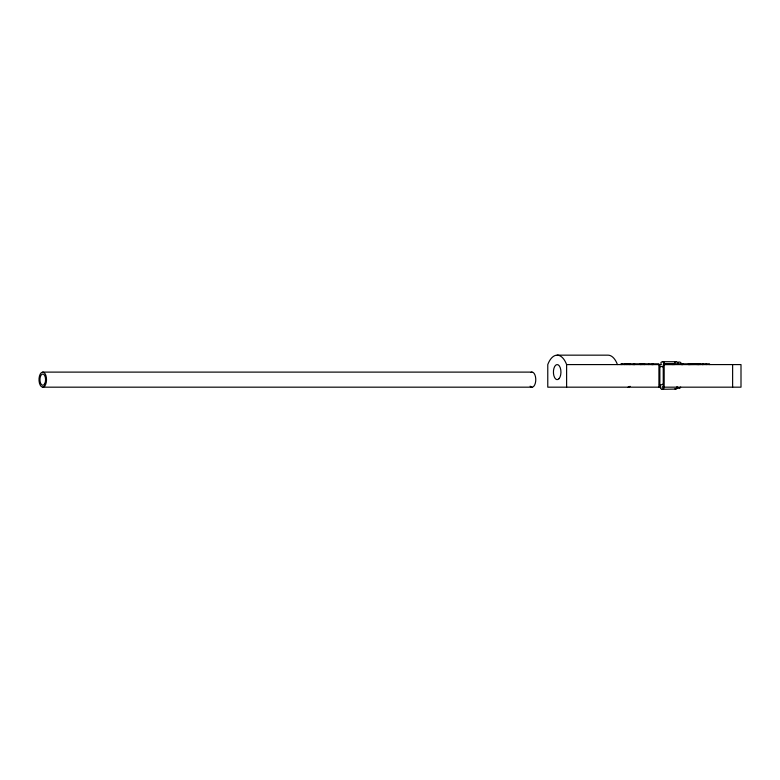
<?xml version="1.0" encoding="UTF-8"?>
<svg xmlns="http://www.w3.org/2000/svg" width="780" height="780" viewBox="0 0 780 780"><rect width="100%" height="100%" fill="white"/><g stroke="black" fill="none" stroke-linecap="round" stroke-linejoin="round"><path stroke-width="1.17" d="M658.925 387.173L658.925 364.582M659.851 364.582L659.851 387.173L659.851 384.793M660.475 387.406L660.562 388.528L662.093 389.308L675.85 389.074L677.41 388.372L677.011 386.597M664.248 363.938C665.623 361.14 659.471 361.013 661.05 363.86M677.518 362.778C678.181 361.257 682.237 362.261 680.784 363.851M677.674 363.919L677.976 362.807L676.786 361.735L662.542 361.696M663.019 384.13L661.352 384.862L659.422 384.442M659.704 366.922L661.284 366.454L663.273 367.01M674.642 362.369L676.318 361.666M628.075 387.173L630.152 386.334M662.093 389.308L663.975 388.255L663.254 386.578M557.193 355.163L608.039 355.163A23.537 11.768 90 0 1 617.448 364.582M661.06 387.173L547.774 387.173L547.774 364.582A23.537 11.768 -90 0 1 566.611 364.582L661.303 364.582M42.764 372.109L532.009 372.109M42.764 387.173L532.009 387.173M662.483 387.173L741 387.173L741 364.582L663.244 364.582L663.244 387.173M675.85 389.074L674.914 388.849M677.245 388.031L679.682 388.469L680.667 387.065M732.625 364.582L732.625 387.173M709.517 364.582L709.517 363.821L699.231 363.821L699.231 364.582M706.261 363.821L706.261 364.582M702.975 363.821L702.975 364.582M702.819 363.821L702.819 364.582M702.517 363.821L702.517 364.582M700.128 363.821L700.128 364.582M698.49 364.582L698.49 363.821L689.218 363.821L689.218 364.582M698.275 363.821L698.275 364.582M698.032 363.821L697.925 364.582M697.837 363.821L697.837 364.582M697.057 363.821L697.057 364.582M696.14 363.821L696.14 364.582M694.931 363.821L694.931 364.582M693.791 363.821L693.791 364.582M692.747 363.821L692.747 364.582M691.811 363.821L691.811 364.582M690.992 363.821L690.992 364.582M690.3 363.821L690.3 364.582M689.754 363.821L689.783 364.582M689.423 363.821L689.393 364.582M688.516 364.582L688.516 363.821L673.861 363.821L673.861 364.582M688.36 363.821L688.36 364.582M682.754 363.821L682.754 364.582M682.597 363.821L682.597 364.582M682.012 363.821L682.012 364.582M681.905 363.821L681.905 364.582M681.73 363.821L681.73 364.582M674.758 363.821L674.758 364.582M673.12 364.582L673.12 363.821L663.838 363.821L663.838 364.582M672.906 363.821L672.906 364.582M672.457 363.821L672.457 364.582M671.687 363.821L671.687 364.582M670.761 363.821L670.761 364.582M669.562 363.821L669.562 364.582M668.411 363.821L668.411 364.582M667.368 363.821L667.368 364.582M666.442 363.821L666.442 364.582M665.613 363.821L665.613 364.582M664.931 363.821L664.931 364.582M664.404 363.821L664.404 364.582M664.17 364.582L664.17 387.173M664.053 363.821L664.014 364.582M658.837 364.582L658.837 363.821L652.168 363.821L652.168 364.582M653.065 363.821L653.065 364.582M652.909 363.821L652.909 364.582M652.324 363.821L652.324 364.582M651.329 364.582L651.329 363.821L641.258 363.821L641.258 364.582M648.736 363.821L648.736 364.582M644.611 363.821L644.611 364.582M643.987 363.821L643.987 364.582M642.154 363.821L642.154 364.582M640.37 364.582L640.37 363.821L633.701 363.821L633.701 364.582M640.214 363.821L640.214 364.582M634.608 363.821L634.608 364.582M634.442 363.821L634.442 364.582M633.857 363.821L633.857 364.582M632.824 364.582L632.824 363.821L620.987 363.821L620.987 364.582M630.142 363.821L630.142 364.582M629.548 363.821L629.548 364.582M627.988 363.821L627.988 364.582M626.155 363.821L626.155 364.582M624.419 363.821L624.419 364.582M621.884 363.821L621.884 364.582M566.611 364.582L566.611 387.173M531.034 372.362A7.537 3.763 -90 0 1 535.49 376.76A7.537 3.763 -90 0 1 533.9 386.168L532.984 386.919A7.537 3.763 -90 0 1 530.127 386.168M44.645 386.168L43.739 386.919A7.537 3.763 -90 0 1 39.059 378.339A7.537 3.763 -90 0 1 44.928 373.474A7.537 3.763 -90 0 1 44.645 386.168M559.075 378.631L558.168 379.382A7.537 3.763 -90 0 1 553.478 370.802A7.537 3.763 -90 0 1 559.348 365.937A7.537 3.763 -90 0 1 559.075 378.631M44.762 383.623A5.636 2.818 -90 0 0 43.495 374.205A5.636 2.818 -90 0 0 40.043 381.098A5.636 2.818 -90 0 0 44.762 383.623"/></g></svg>
